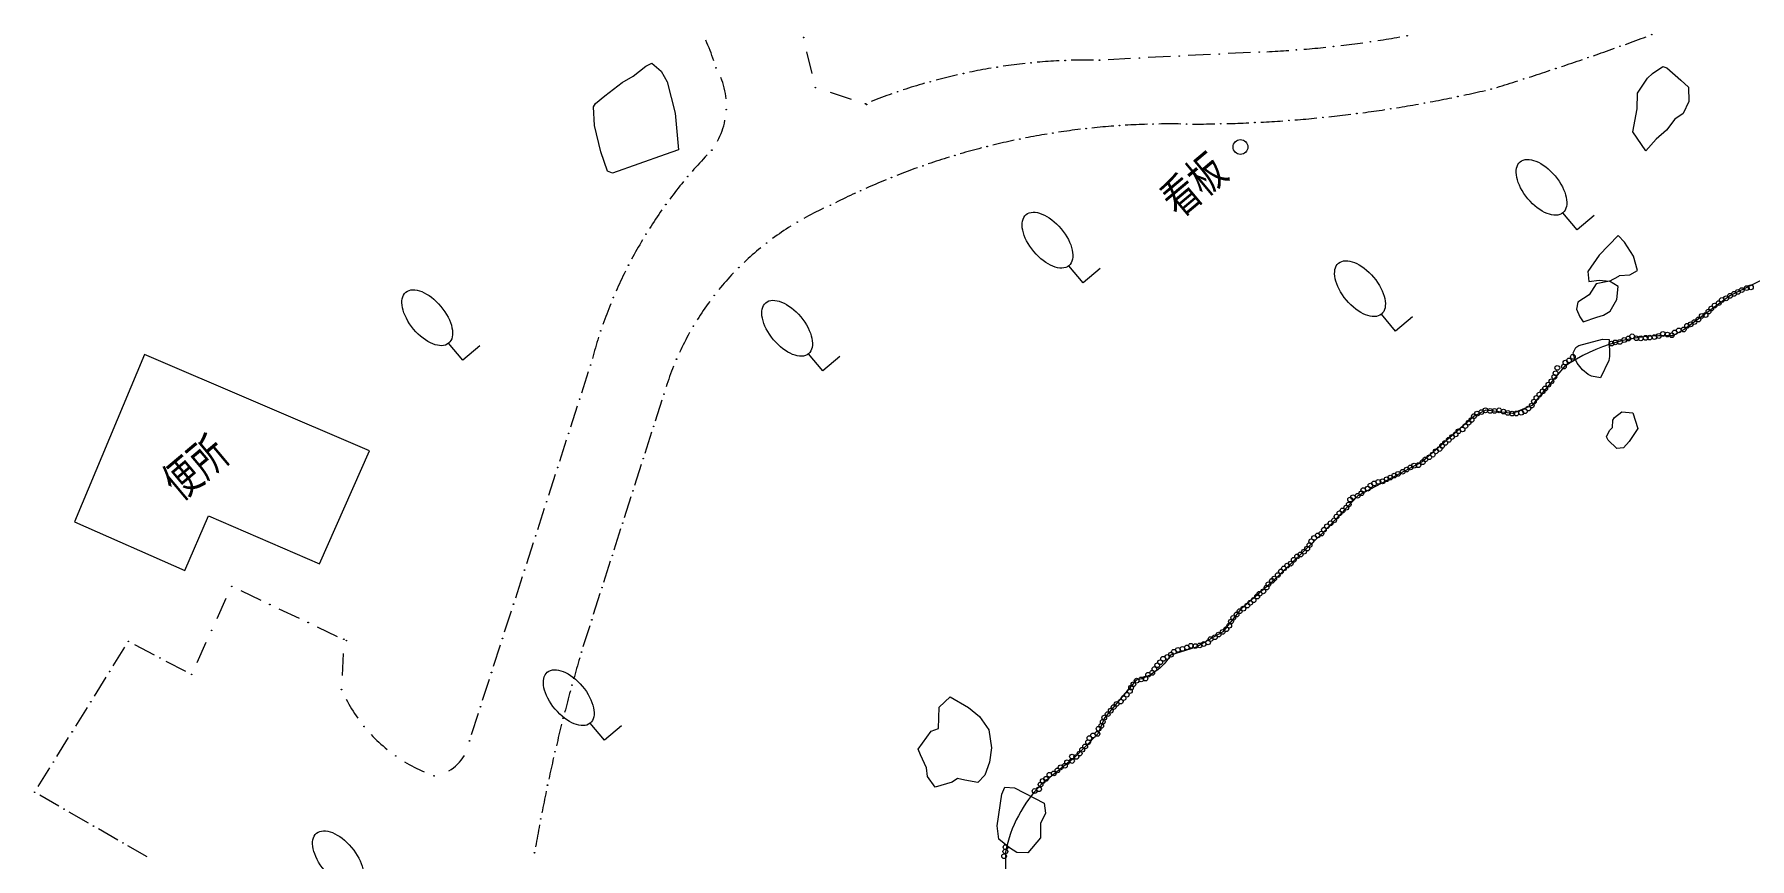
# Model space of a CAD drawing. Header units: metres. Extents: x -10443 to -4073, y -33280 to -26846.
# Drawn here: x -7972.57 to -7933.92, y -29638.22 to -29619.66 of the extents above; entities that cross this region are included whole.
import ezdxf
from ezdxf.enums import TextEntityAlignment as Align

# ---------------------------------------------------------------- set-up
doc = ezdxf.new("R2010")
doc.units = ezdxf.units.M
doc.header["$MEASUREMENT"] = 0
doc.linetypes.add('CONTINUOUS_1', pattern=[0])
doc.linetypes.add('CONTINUOUS_2', pattern=[0])
for name, color, linetype, lineweight in [('園路', 241, 'CONTINUOUS_2', 18), ('木', 254, 'CONTINUOUS_2', 18), ('木材', 241, 'CONTINUOUS_2', 18), ('構造物', 241, 'CONTINUOUS_2', 18), ('石', 241, 'CONTINUOUS_2', 18), ('護岸', 241, 'CONTINUOUS_2', 18)]:
    doc.layers.add(name, color=color, linetype=linetype, lineweight=lineweight)
doc.styles.add('MS Gothic', font='MS Gothic.ttf')

msp = doc.modelspace()

# ---------------------------------------------------------------- hatches: boundary and pattern name
at = {"layer": '園路', "linetype": 'CONTINUOUS_1', "lineweight": 18}
for points in [[(-7955.229, -29619.729, 1), (-7955.244, -29619.729, 1)], [(-7941.632, -29619.688, 1), (-7941.647, -29619.688, 1)], [(-7936.119, -29619.665, 1), (-7936.134, -29619.665, 1)], [(-7945.864, -29620.103, 1), (-7945.879, -29620.103, 1)], [(-7944.964, -29620.057, 1), (-7944.979, -29620.057, 1)], [(-7944.126, -29620.008, 1), (-7944.141, -29620.008, 1)], [(-7943.291, -29619.93, 1), (-7943.306, -29619.93, 1)], [(-7942.459, -29619.824, 1), (-7942.474, -29619.824, 1)], [(-7936.837, -29619.928, 1), (-7936.852, -29619.928, 1)], [(-7957.206, -29620.413, 1), (-7957.221, -29620.413, 1)], [(-7950.87, -29620.398, 1), (-7950.885, -29620.398, 1)], [(-7950.105, -29620.301, 1), (-7950.12, -29620.301, 1)], [(-7949.336, -29620.248, 1), (-7949.351, -29620.248, 1)], [(-7948.565, -29620.239, 1), (-7948.58, -29620.239, 1)], [(-7947.665, -29620.193, 1), (-7947.68, -29620.193, 1)], [(-7946.764, -29620.148, 1), (-7946.779, -29620.148, 1)], [(-7938.281, -29620.427, 1), (-7938.296, -29620.427, 1)], [(-7937.557, -29620.182, 1), (-7937.572, -29620.182, 1)], [(-7954.966, -29620.858, 1), (-7954.981, -29620.858, 1)], [(-7952.377, -29620.724, 1), (-7952.392, -29620.724, 1)], [(-7951.628, -29620.539, 1), (-7951.643, -29620.539, 1)], [(-7939.737, -29620.891, 1), (-7939.752, -29620.891, 1)], [(-7939.008, -29620.663, 1), (-7939.023, -29620.663, 1)], [(-7953.836, -29621.221, 1), (-7953.851, -29621.221, 1)], [(-7953.81, -29621.239, 1), (-7953.825, -29621.239, 1)], [(-7953.113, -29620.951, 1), (-7953.128, -29620.951, 1)], [(-7941.243, -29621.206, 1), (-7941.258, -29621.206, 1)], [(-7940.488, -29621.058, 1), (-7940.503, -29621.058, 1)], [(-7956.972, -29621.354, 1), (-7956.987, -29621.354, 1)], [(-7947.357, -29621.679, 1), (-7947.372, -29621.679, 1)], [(-7946.601, -29621.679, 1), (-7946.616, -29621.679, 1)], [(-7945.831, -29621.672, 1), (-7945.846, -29621.672, 1)], [(-7945.062, -29621.645, 1), (-7945.077, -29621.645, 1)], [(-7944.295, -29621.597, 1), (-7944.31, -29621.597, 1)], [(-7943.528, -29621.529, 1), (-7943.543, -29621.529, 1)], [(-7942.764, -29621.441, 1), (-7942.779, -29621.441, 1)], [(-7942.002, -29621.334, 1), (-7942.017, -29621.334, 1)], [(-7950.358, -29622.017, 1), (-7950.373, -29622.017, 1)], [(-7949.614, -29621.882, 1), (-7949.629, -29621.882, 1)], [(-7948.865, -29621.781, 1), (-7948.88, -29621.781, 1)], [(-7948.112, -29621.713, 1), (-7948.127, -29621.713, 1)], [(-7957.299, -29622.267, 1), (-7957.314, -29622.267, 1)], [(-7951.824, -29622.385, 1), (-7951.839, -29622.385, 1)], [(-7951.095, -29622.185, 1), (-7951.11, -29622.185, 1)], [(-7952.543, -29622.619, 1), (-7952.558, -29622.619, 1)], [(-7957.841, -29622.859, 1), (-7957.856, -29622.859, 1)], [(-7953.946, -29623.18, 1), (-7953.961, -29623.18, 1)], [(-7953.251, -29622.884, 1), (-7953.266, -29622.884, 1)], [(-7958.337, -29623.491, 1), (-7958.352, -29623.491, 1)], [(-7954.628, -29623.508, 1), (-7954.643, -29623.508, 1)], [(-7955.373, -29623.888, 1), (-7955.388, -29623.888, 1)], [(-7958.783, -29624.158, 1), (-7958.798, -29624.158, 1)], [(-7956.064, -29624.358, 1), (-7956.079, -29624.358, 1)], [(-7959.177, -29624.858, 1), (-7959.192, -29624.858, 1)], [(-7956.691, -29624.911, 1), (-7956.706, -29624.911, 1)], [(-7957.244, -29625.538, 1), (-7957.259, -29625.538, 1)], [(-7959.518, -29625.585, 1), (-7959.533, -29625.585, 1)], [(-7957.714, -29626.23, 1), (-7957.729, -29626.23, 1)], [(-7959.802, -29626.336, 1), (-7959.817, -29626.336, 1)], [(-7958.094, -29626.974, 1), (-7958.109, -29626.974, 1)], [(-7960.029, -29627.106, 1), (-7960.044, -29627.106, 1)], [(-7958.378, -29627.761, 1), (-7958.393, -29627.761, 1)], [(-7960.277, -29627.875, 1), (-7960.292, -29627.875, 1)], [(-7958.611, -29628.487, 1), (-7958.626, -29628.487, 1)], [(-7960.525, -29628.645, 1), (-7960.54, -29628.645, 1)], [(-7960.774, -29629.415, 1), (-7960.789, -29629.415, 1)], [(-7958.843, -29629.214, 1), (-7958.858, -29629.214, 1)], [(-7961.022, -29630.184, 1), (-7961.037, -29630.184, 1)], [(-7959.075, -29629.94, 1), (-7959.09, -29629.94, 1)], [(-7961.27, -29630.954, 1), (-7961.285, -29630.954, 1)], [(-7959.307, -29630.666, 1), (-7959.322, -29630.666, 1)], [(-7961.518, -29631.723, 1), (-7961.533, -29631.723, 1)], [(-7959.539, -29631.392, 1), (-7959.554, -29631.392, 1)], [(-7968.119, -29632.09, 1), (-7968.134, -29632.09, 1)], [(-7959.772, -29632.119, 1), (-7959.787, -29632.119, 1)], [(-7967.257, -29632.498, 1), (-7967.272, -29632.498, 1)], [(-7961.766, -29632.493, 1), (-7961.781, -29632.493, 1)], [(-7960.004, -29632.845, 1), (-7960.019, -29632.845, 1)], [(-7968.57, -29633.082, 1), (-7968.585, -29633.082, 1)], [(-7966.395, -29632.905, 1), (-7966.41, -29632.905, 1)], [(-7962.014, -29633.263, 1), (-7962.029, -29633.263, 1)], [(-7970.446, -29633.329, 1), (-7970.461, -29633.329, 1)], [(-7965.592, -29633.283, 1), (-7965.607, -29633.283, 1)], [(-7965.533, -29633.313, 1), (-7965.548, -29633.313, 1)], [(-7960.236, -29633.571, 1), (-7960.251, -29633.571, 1)], [(-7970.868, -29634.009, 1), (-7970.883, -29634.009, 1)], [(-7969.734, -29633.702, 1), (-7969.749, -29633.702, 1)], [(-7962.263, -29634.032, 1), (-7962.278, -29634.032, 1)], [(-7969.022, -29634.074, 1), (-7969.037, -29634.074, 1)], [(-7965.643, -29634.416, 1), (-7965.658, -29634.416, 1)], [(-7960.451, -29634.315, 1), (-7960.466, -29634.315, 1)], [(-7971.291, -29634.689, 1), (-7971.306, -29634.689, 1)], [(-7962.511, -29634.802, 1), (-7962.526, -29634.802, 1)], [(-7960.65, -29635.062, 1), (-7960.665, -29635.062, 1)], [(-7971.713, -29635.368, 1), (-7971.728, -29635.368, 1)], [(-7965.134, -29635.246, 1), (-7965.149, -29635.246, 1)], [(-7962.759, -29635.572, 1), (-7962.774, -29635.572, 1)], [(-7964.422, -29635.909, 1), (-7964.437, -29635.909, 1)], [(-7960.834, -29635.814, 1), (-7960.849, -29635.814, 1)], [(-7972.136, -29636.048, 1), (-7972.151, -29636.048, 1)], [(-7963.558, -29636.357, 1), (-7963.573, -29636.357, 1)], [(-7972.558, -29636.728, 1), (-7972.573, -29636.728, 1)], [(-7961.003, -29636.569, 1), (-7961.018, -29636.569, 1)], [(-7971.895, -29637.108, 1), (-7971.91, -29637.108, 1)], [(-7971.232, -29637.488, 1), (-7971.247, -29637.488, 1)], [(-7961.156, -29637.328, 1), (-7961.171, -29637.328, 1)], [(-7970.569, -29637.869, 1), (-7970.584, -29637.869, 1)], [(-7961.294, -29638.089, 1), (-7961.309, -29638.089, 1)]]:
    msp.add_hatch(color=241, dxfattribs=at).paths.add_polyline_path(points, flags=0)

# ---------------------------------------------------------------- linework, layer by layer
at = {"layer": '園路', "color": 1, "linetype": 'CONTINUOUS_1', "lineweight": 18}
for p, q in [((-7955.049, -29620.537), (-7955.162, -29620.05)), ((-7946.072, -29620.113), (-7946.571, -29620.138)), ((-7945.172, -29620.068), (-7945.671, -29620.093)), ((-7947.873, -29620.204), (-7948.372, -29620.229)), ((-7946.972, -29620.158), (-7947.472, -29620.183)), ((-7954.158, -29621.127), (-7954.633, -29620.97)), ((-7960.237, -29627.729), (-7960.084, -29627.253)), ((-7960.486, -29628.498), (-7960.332, -29628.022)), ((-7958.578, -29628.362), (-7958.426, -29627.886)), ((-7958.81, -29629.089), (-7958.658, -29628.612)), ((-7960.734, -29629.268), (-7960.58, -29628.792)), ((-7959.043, -29629.815), (-7958.89, -29629.339)), ((-7960.982, -29630.037), (-7960.828, -29629.562)), ((-7959.275, -29630.541), (-7959.122, -29630.065)), ((-7961.23, -29630.807), (-7961.077, -29630.331)), ((-7959.507, -29631.267), (-7959.355, -29630.791)), ((-7961.478, -29631.577), (-7961.325, -29631.101)), ((-7959.739, -29631.994), (-7959.587, -29631.517)), ((-7961.726, -29632.346), (-7961.573, -29631.87)), ((-7968.456, -29632.813), (-7968.249, -29632.358)), ((-7967.922, -29632.187), (-7967.47, -29632.401)), ((-7959.972, -29632.72), (-7959.819, -29632.244)), ((-7967.06, -29632.594), (-7966.608, -29632.808)), ((-7961.975, -29633.116), (-7961.821, -29632.64)), ((-7966.198, -29633.002), (-7965.746, -29633.216)), ((-7960.204, -29633.446), (-7960.051, -29632.97)), ((-7970.797, -29633.881), (-7970.533, -29633.457)), ((-7970.319, -29633.399), (-7969.876, -29633.631)), ((-7968.907, -29633.806), (-7968.7, -29633.351)), ((-7965.614, -29633.6), (-7965.636, -29634.099)), ((-7962.223, -29633.885), (-7962.069, -29633.41)), ((-7969.607, -29633.772), (-7969.164, -29634.004)), ((-7971.219, -29634.561), (-7970.955, -29634.136)), ((-7962.471, -29634.655), (-7962.317, -29634.179)), ((-7971.641, -29635.241), (-7971.378, -29634.816)), ((-7962.719, -29635.425), (-7962.566, -29634.949)), ((-7972.064, -29635.92), (-7971.8, -29635.496)), ((-7972.486, -29636.6), (-7972.222, -29636.176)), ((-7972.017, -29637.042), (-7972.451, -29636.794)), ((-7971.354, -29637.423), (-7971.788, -29637.174)), ((-7970.691, -29637.803), (-7971.125, -29637.554)), ((-7970.028, -29638.183), (-7970.462, -29637.935))]:
    msp.add_line(p, q, dxfattribs=at)
for centre in [(-7955.237, -29619.729), (-7941.639, -29619.688), (-7936.127, -29619.665), (-7945.872, -29620.103), (-7944.971, -29620.057), (-7944.134, -29620.008), (-7943.299, -29619.93), (-7942.467, -29619.824), (-7936.844, -29619.928), (-7957.214, -29620.413), (-7950.878, -29620.398), (-7950.113, -29620.301), (-7949.343, -29620.248), (-7948.572, -29620.239), (-7947.672, -29620.193), (-7946.772, -29620.148), (-7938.288, -29620.427), (-7937.565, -29620.182), (-7954.974, -29620.858), (-7952.384, -29620.724), (-7951.636, -29620.539), (-7939.744, -29620.891), (-7939.015, -29620.663), (-7953.843, -29621.221), (-7953.818, -29621.239), (-7953.121, -29620.951), (-7941.251, -29621.206), (-7940.495, -29621.058), (-7956.98, -29621.354), (-7947.364, -29621.679), (-7946.608, -29621.679), (-7945.839, -29621.672), (-7945.07, -29621.645), (-7944.302, -29621.597), (-7943.536, -29621.529), (-7942.771, -29621.441), (-7942.009, -29621.334), (-7950.365, -29622.017), (-7949.622, -29621.882), (-7948.872, -29621.781), (-7948.119, -29621.713), (-7957.307, -29622.267), (-7951.831, -29622.385), (-7951.103, -29622.185), (-7952.55, -29622.619), (-7957.849, -29622.859), (-7953.954, -29623.18), (-7953.258, -29622.884), (-7958.344, -29623.491), (-7954.635, -29623.508), (-7955.38, -29623.888), (-7958.79, -29624.158), (-7956.071, -29624.358), (-7959.185, -29624.858), (-7956.699, -29624.911), (-7957.252, -29625.538), (-7959.525, -29625.585), (-7957.722, -29626.23), (-7959.81, -29626.336), (-7958.102, -29626.974), (-7960.037, -29627.106), (-7958.386, -29627.761), (-7960.285, -29627.875), (-7958.618, -29628.487), (-7960.533, -29628.645), (-7960.781, -29629.415), (-7958.85, -29629.214), (-7961.029, -29630.184), (-7959.083, -29629.94), (-7961.277, -29630.954), (-7959.315, -29630.666), (-7961.526, -29631.723), (-7959.547, -29631.392), (-7968.126, -29632.09), (-7959.779, -29632.119), (-7967.265, -29632.498), (-7961.774, -29632.493), (-7960.011, -29632.845), (-7968.578, -29633.082), (-7966.403, -29632.905), (-7962.022, -29633.263), (-7970.453, -29633.329), (-7965.6, -29633.283), (-7965.541, -29633.313), (-7960.244, -29633.571), (-7970.876, -29634.009), (-7969.741, -29633.702), (-7962.27, -29634.032), (-7969.029, -29634.074), (-7965.651, -29634.416), (-7960.458, -29634.315), (-7971.298, -29634.689), (-7962.518, -29634.802), (-7960.657, -29635.062), (-7971.721, -29635.368), (-7965.142, -29635.246), (-7962.766, -29635.572), (-7964.43, -29635.909), (-7960.841, -29635.814), (-7972.143, -29636.048), (-7963.566, -29636.357), (-7972.566, -29636.728), (-7961.01, -29636.569), (-7971.903, -29637.108), (-7971.24, -29637.488), (-7961.163, -29637.328), (-7970.576, -29637.869), (-7961.301, -29638.089)]:
    msp.add_circle(centre, 0.0075, dxfattribs=at)
for centre, radius, start, end in [((-7945.978, -29595.742), 24.336, 278.6946, 279.8718), ((-7957.972, -29561.116), 62.492, 289.88162, 290.34004), ((-7962.054, -29621.841), 5.047, 18.3145, 23.9908), ((-7945.978, -29595.742), 24.336, 272.7701, 273.9473), ((-7945.978, -29595.742), 24.336, 274.7449, 275.9221), ((-7945.978, -29595.742), 24.336, 276.7198, 277.8969), ((-7957.972, -29561.116), 62.492, 289.18112, 289.63955), ((-7948.807, -29633.614), 13.377, 99.4848, 101.6263), ((-7948.807, -29633.614), 13.377, 96.1818, 98.3234), ((-7948.807, -29633.614), 13.377, 92.8788, 95.0204), ((-7948.807, -29633.614), 13.377, 89.5759, 91.7174), ((-7957.972, -29561.116), 62.492, 287.78014, 288.23856), ((-7957.972, -29561.116), 62.492, 288.48063, 288.93905), ((-7958.652, -29621.27), 1.674, 5.3966, 22.5118), ((-7948.807, -29633.614), 13.377, 106.0907, 108.2323), ((-7948.807, -29633.614), 13.377, 102.7877, 104.9293), ((-7957.972, -29561.116), 62.492, 287.07965, 287.53807), ((-7948.807, -29633.614), 13.377, 109.3937, 111.5352), ((-7946.503, -29592.342), 29.337, 279.0729, 280.0494), ((-7946.503, -29592.342), 29.337, 280.5757, 281.5522), ((-7946.503, -29592.342), 29.337, 282.0784, 283.0549), ((-7958.652, -29621.27), 1.674, 331.7304, 348.8456), ((-7946.987, -29638.553), 16.877, 89.1487, 90.8461), ((-7946.503, -29592.342), 29.337, 270.0565, 271.033), ((-7946.503, -29592.342), 29.337, 271.5592, 272.5357), ((-7946.503, -29592.342), 29.337, 273.062, 274.0385), ((-7946.503, -29592.342), 29.337, 274.5647, 275.5412), ((-7946.503, -29592.342), 29.337, 276.0674, 277.0439), ((-7946.503, -29592.342), 29.337, 277.5702, 278.5467), ((-7946.987, -29638.553), 16.877, 101.9816, 103.679), ((-7946.987, -29638.553), 16.877, 99.415, 101.1124), ((-7946.987, -29638.553), 16.877, 96.8484, 98.5458), ((-7946.987, -29638.553), 16.877, 94.2818, 95.9792), ((-7946.987, -29638.553), 16.877, 91.7153, 93.4127), ((-7949.758, -29629.714), 10.604, 136.2051, 138.9067), ((-7946.987, -29638.553), 16.877, 107.1147, 108.8121), ((-7946.987, -29638.553), 16.877, 104.5481, 106.2455), ((-7946.987, -29638.553), 16.877, 109.6813, 111.3787), ((-7949.758, -29629.714), 10.604, 140.5443, 143.246), ((-7946.987, -29638.553), 16.877, 112.2479, 113.9453), ((-7951.982, -29629.628), 6.671, 114.887, 119.1816), ((-7946.987, -29638.553), 16.877, 114.8144, 116.5119), ((-7949.758, -29629.714), 10.604, 144.8836, 147.5852), ((-7951.982, -29629.628), 6.671, 122.074, 126.3685), ((-7949.758, -29629.714), 10.604, 149.2228, 151.9244), ((-7951.982, -29629.628), 6.671, 129.2609, 133.5554), ((-7949.758, -29629.714), 10.604, 153.5621, 156.2637), ((-7951.982, -29629.628), 6.671, 136.4478, 140.7424), ((-7949.758, -29629.714), 10.604, 157.9013, 160.6029), ((-7951.982, -29629.628), 6.671, 143.6347, 147.9293), ((-7949.758, -29629.714), 10.604, 162.2405, 164.9422), ((-7951.982, -29629.628), 6.671, 150.8216, 155.1162), ((-7951.982, -29629.628), 6.671, 158.0085, 162.3031), ((-7923.655, -29644.519), 38.191, 163.5467, 164.2968), ((-7962.355, -29632.966), 3.601, 207.542, 215.4984), ((-7923.655, -29644.519), 38.191, 164.7076, 165.4578), ((-7923.655, -29644.519), 38.191, 165.8686, 166.6187), ((-7962.355, -29632.966), 3.601, 223.0741, 231.0305), ((-7963.683, -29635.438), 0.926, 299.0096, 329.9402), ((-7923.655, -29644.519), 38.191, 167.0296, 167.7797), ((-7962.355, -29632.966), 3.601, 238.6062, 246.5626), ((-7923.655, -29644.519), 38.191, 168.1906, 168.9407), ((-7923.655, -29644.519), 38.191, 169.3515, 170.1016)]:
    msp.add_arc(centre, radius, start, end, dxfattribs=at)
at = {"layer": '木', "color": 1, "linetype": 'CONTINUOUS_1', "lineweight": 18}
for p, q in [((-7937.808, -29624.062), (-7938.129, -29623.679)), ((-7937.425, -29623.74), (-7937.808, -29624.062)), ((-7948.94, -29625.251), (-7949.261, -29624.868)), ((-7948.557, -29624.93), (-7948.94, -29625.251)), ((-7941.898, -29626.343), (-7942.219, -29625.96)), ((-7941.515, -29626.022), (-7941.898, -29626.343)), ((-7962.916, -29626.998), (-7963.237, -29626.615)), ((-7962.532, -29626.677), (-7962.916, -29626.998)), ((-7954.806, -29627.236), (-7955.127, -29626.853)), ((-7954.423, -29626.915), (-7954.806, -29627.236)), ((-7959.727, -29635.556), (-7960.048, -29635.173)), ((-7959.344, -29635.234), (-7959.727, -29635.556))]:
    msp.add_line(p, q, dxfattribs=at)
for centre in [(-7938.611, -29623.104), (-7949.743, -29624.294), (-7942.701, -29625.386), (-7963.719, -29626.041), (-7955.609, -29626.278), (-7960.531, -29634.598), (-7965.731, -29638.226)]:
    msp.add_ellipse(centre, major_axis=(-0.482, 0.575), ratio=0.533333, dxfattribs=at)
at = {"layer": '木材', "color": 4, "linetype": 'CONTINUOUS_2', "lineweight": 18}
for centre in [(-7934.363, -29625.547), (-7934.273, -29625.502), (-7934.185, -29625.459), (-7934.1, -29625.419), (-7933.988, -29625.374), (-7933.894, -29625.356), (-7934.916, -29625.98), (-7934.848, -29625.901), (-7934.787, -29625.835), (-7934.712, -29625.766), (-7934.619, -29625.712), (-7934.549, -29625.642), (-7934.45, -29625.603), (-7935.517, -29626.327), (-7935.408, -29626.306), (-7935.331, -29626.223), (-7935.251, -29626.189), (-7935.168, -29626.138), (-7935.076, -29626.08), (-7935.001, -29626.001), (-7937.034, -29626.623), (-7936.953, -29626.597), (-7936.845, -29626.585), (-7936.747, -29626.542), (-7936.653, -29626.508), (-7936.568, -29626.46), (-7936.473, -29626.503), (-7936.374, -29626.505), (-7936.264, -29626.493), (-7936.173, -29626.487), (-7936.068, -29626.476), (-7935.969, -29626.452), (-7935.876, -29626.406), (-7935.775, -29626.42), (-7935.676, -29626.436), (-7935.611, -29626.371), (-7938.107, -29627.141), (-7938.073, -29627.051), (-7937.991, -29627.001), (-7937.904, -29626.921), (-7938.388, -29627.473), (-7938.322, -29627.374), (-7938.293, -29627.29), (-7938.255, -29627.171), (-7938.726, -29627.847), (-7938.657, -29627.77), (-7938.588, -29627.698), (-7938.528, -29627.634), (-7938.454, -29627.548), (-7940.132, -29628.257), (-7940.066, -29628.201), (-7939.964, -29628.165), (-7939.874, -29628.126), (-7939.768, -29628.14), (-7939.669, -29628.14), (-7939.567, -29628.127), (-7939.468, -29628.155), (-7939.37, -29628.183), (-7939.272, -29628.2), (-7939.179, -29628.197), (-7939.069, -29628.179), (-7938.986, -29628.145), (-7938.908, -29628.086), (-7938.831, -29628.02), (-7938.781, -29627.93), (-7940.548, -29628.668), (-7940.482, -29628.598), (-7940.391, -29628.555), (-7940.328, -29628.481), (-7940.252, -29628.403), (-7940.188, -29628.342), (-7940.992, -29629.049), (-7940.906, -29628.996), (-7940.85, -29628.926), (-7940.782, -29628.859), (-7940.7, -29628.79), (-7940.627, -29628.726), (-7941.65, -29629.461), (-7941.564, -29629.412), (-7941.48, -29629.372), (-7941.385, -29629.361), (-7941.289, -29629.293), (-7941.229, -29629.232), (-7941.139, -29629.182), (-7941.061, -29629.124), (-7942.467, -29629.821), (-7942.383, -29629.774), (-7942.288, -29629.737), (-7942.192, -29629.725), (-7942.1, -29629.678), (-7942.019, -29629.641), (-7941.928, -29629.595), (-7941.847, -29629.557), (-7941.74, -29629.51), (-7942.922, -29630.135), (-7942.859, -29630.084), (-7942.755, -29630.051), (-7942.668, -29629.994), (-7942.627, -29629.922), (-7942.527, -29629.89), (-7943.286, -29630.604), (-7943.229, -29630.518), (-7943.163, -29630.444), (-7943.094, -29630.382), (-7943.011, -29630.318), (-7942.955, -29630.247), (-7943.734, -29631), (-7943.652, -29630.943), (-7943.569, -29630.901), (-7943.513, -29630.816), (-7943.445, -29630.737), (-7943.365, -29630.668), (-7944.042, -29631.373), (-7943.962, -29631.309), (-7943.891, -29631.24), (-7943.839, -29631.161), (-7943.8, -29631.076), (-7944.482, -29631.756), (-7944.416, -29631.686), (-7944.34, -29631.622), (-7944.263, -29631.579), (-7944.194, -29631.493), (-7944.118, -29631.417), (-7944.806, -29632.117), (-7944.765, -29632.042), (-7944.685, -29631.966), (-7944.633, -29631.916), (-7944.553, -29631.837), (-7945.24, -29632.524), (-7945.174, -29632.461), (-7945.1, -29632.401), (-7945.018, -29632.319), (-7944.965, -29632.258), (-7944.878, -29632.202), (-7945.608, -29632.884), (-7945.558, -29632.801), (-7945.481, -29632.724), (-7945.412, -29632.649), (-7945.33, -29632.593), (-7946.068, -29633.278), (-7945.97, -29633.236), (-7945.887, -29633.176), (-7945.796, -29633.117), (-7945.713, -29633.055), (-7945.648, -29632.977), (-7947.041, -29633.681), (-7946.96, -29633.629), (-7946.894, -29633.564), (-7946.803, -29633.522), (-7946.702, -29633.499), (-7946.6, -29633.465), (-7946.512, -29633.43), (-7946.413, -29633.436), (-7946.313, -29633.42), (-7946.225, -29633.389), (-7946.125, -29633.352), (-7947.476, -29634.081), (-7947.383, -29634.038), (-7947.334, -29633.952), (-7947.269, -29633.866), (-7947.204, -29633.8), (-7947.136, -29633.723), (-7947.887, -29634.448), (-7947.858, -29634.372), (-7947.807, -29634.296), (-7947.735, -29634.215), (-7947.631, -29634.187), (-7947.536, -29634.168), (-7948.252, -29634.81), (-7948.185, -29634.739), (-7948.093, -29634.685), (-7948.029, -29634.607), (-7947.956, -29634.531), (-7948.532, -29635.234), (-7948.497, -29635.14), (-7948.463, -29635.048), (-7948.386, -29634.967), (-7948.316, -29634.89), (-7948.829, -29635.601), (-7948.798, -29635.508), (-7948.717, -29635.449), (-7948.617, -29635.412), (-7948.592, -29635.297), (-7949.19, -29635.925), (-7949.191, -29636.023), (-7949.092, -29635.931), (-7949.018, -29635.856), (-7948.961, -29635.77), (-7948.894, -29635.696), (-7949.7, -29636.334), (-7949.601, -29636.303), (-7949.519, -29636.235), (-7949.445, -29636.166), (-7949.352, -29636.132), (-7949.302, -29636.053), (-7950.034, -29636.7), (-7949.934, -29636.659), (-7949.899, -29636.555), (-7949.849, -29636.474), (-7949.777, -29636.425), (-7950.687, -29637.964), (-7950.72, -29638.169), (-7950.692, -29638.061)]:
    msp.add_circle(centre, 0.0535, dxfattribs=at)
at = {"layer": '構造物', "color": 1, "linetype": 'CONTINUOUS_2', "lineweight": 18, "flags": 128}
msp.add_lwpolyline([(-7966.145, -29631.583), (-7965.019, -29629.039), (-7970.093, -29626.868), (-7971.664, -29630.639), (-7969.185, -29631.735), (-7968.646, -29630.499)], close=True, dxfattribs=at)
at = {"layer": '構造物', "color": 1, "linetype": 'CONTINUOUS_2', "lineweight": 18}
msp.add_circle((-7945.394, -29622.196), 0.167, dxfattribs=at)
at = {"layer": '石', "color": 4, "linetype": 'CONTINUOUS_2', "lineweight": 18, "flags": 128}
for points in [[(-7958.655, -29620.307), (-7958.449, -29620.484), (-7958.314, -29620.726), (-7958.132, -29621.437), (-7958.056, -29622.259), (-7958.357, -29622.368), (-7959.547, -29622.783), (-7959.658, -29622.739), (-7959.81, -29622.305), (-7959.952, -29621.713), (-7959.975, -29621.293), (-7959.926, -29621.219), (-7959.72, -29621.041), (-7959.325, -29620.741), (-7959.082, -29620.601), (-7958.791, -29620.373), (-7958.655, -29620.307)], [(-7935.785, -29620.409), (-7935.468, -29620.692), (-7935.296, -29620.849), (-7935.294, -29621.174), (-7935.417, -29621.444), (-7935.61, -29621.566), (-7935.796, -29621.818), (-7936.03, -29622.022), (-7936.26, -29622.279), (-7936.552, -29621.855), (-7936.454, -29621.336), (-7936.449, -29620.982), (-7936.221, -29620.647), (-7936.112, -29620.54), (-7935.878, -29620.383), (-7935.785, -29620.409)], [(-7937.079, -29625.217), (-7936.866, -29625.102), (-7936.852, -29625.09), (-7936.617, -29625.076), (-7936.445, -29624.979), (-7936.537, -29624.651), (-7936.743, -29624.339), (-7936.886, -29624.188), (-7937.309, -29624.631), (-7937.566, -29624.997), (-7937.543, -29625.224), (-7937.315, -29625.192), (-7937.079, -29625.217)], [(-7937.67, -29626.134), (-7937.367, -29626.031), (-7937.211, -29625.98), (-7937.065, -29625.889), (-7936.917, -29625.629), (-7936.886, -29625.334), (-7937.079, -29625.217), (-7937.379, -29625.278), (-7937.535, -29625.528), (-7937.795, -29625.691), (-7937.826, -29625.844), (-7937.751, -29626.019), (-7937.67, -29626.134)], [(-7936.966, -29628.287), (-7936.799, -29628.157), (-7936.551, -29628.182), (-7936.444, -29628.537), (-7936.639, -29628.829), (-7936.761, -29628.968), (-7936.915, -29628.986), (-7937.109, -29628.799), (-7937.149, -29628.726), (-7937.081, -29628.58), (-7937.013, -29628.516), (-7937.004, -29628.35), (-7936.966, -29628.287)], [(-7952.656, -29635.757), (-7952.361, -29635.35), (-7952.201, -29635.295), (-7952.184, -29634.812), (-7951.935, -29634.579), (-7951.519, -29634.819), (-7951.277, -29635.021), (-7951.066, -29635.321), (-7951.006, -29635.724), (-7951.051, -29636.049), (-7951.155, -29636.342), (-7951.312, -29636.506), (-7951.602, -29636.455), (-7951.767, -29636.418), (-7951.887, -29636.503), (-7952.277, -29636.616), (-7952.45, -29636.372), (-7952.468, -29636.18), (-7952.603, -29635.887), (-7952.656, -29635.757)]]:
    msp.add_lwpolyline(points, dxfattribs=at)
for points in [[(-7937.281, -29627.397), (-7937.485, -29627.353), (-7937.56, -29627.316), (-7937.684, -29627.217), (-7937.807, -29627.065), (-7937.872, -29626.921), (-7937.897, -29626.83), (-7937.835, -29626.714), (-7937.769, -29626.663), (-7937.233, -29626.52), (-7937.09, -29626.528), (-7937.08, -29626.91), (-7937.097, -29627.004)], [(-7950.702, -29636.613), (-7950.484, -29636.626), (-7949.816, -29636.973), (-7949.79, -29637.2), (-7949.897, -29637.433), (-7949.899, -29637.753), (-7950.185, -29638.094), (-7950.435, -29638.086), (-7950.602, -29637.977), (-7950.842, -29637.786), (-7950.873, -29637.483), (-7950.768, -29636.774)]]:
    msp.add_lwpolyline(points, close=True, dxfattribs=at)
at = {"layer": '護岸', "color": 1, "lineweight": 18, "flags": 128}
msp.add_lwpolyline([(-7868.595, -29568.482, 0.029871), (-7869, -29568.531), (-7869.249, -29568.965, -0.04263), (-7869.389, -29569.279), (-7870.132, -29569.822), (-7870.505, -29569.965), (-7871.156, -29570.005), (-7871.545, -29570.011), (-7872.673, -29569.516, 0.064147), (-7873.074, -29569.335), (-7873.355, -29569.013), (-7873.96, -29568.832), (-7875.508, -29568.368), (-7875.775, -29568.37), (-7875.905, -29568.4), (-7876.185, -29568.196), (-7876.919, -29567.952, 0.030306), (-7877.59, -29567.752), (-7877.98, -29567.699), (-7878.845, -29567.87), (-7880.679, -29568.479), (-7881.065, -29568.744, 0.013808), (-7882.353, -29570.475), (-7882.401, -29570.802), (-7882.751, -29570.921), (-7882.99, -29571.424), (-7884.185, -29572.877, -0.002837), (-7885.309, -29574.665), (-7885.362, -29575.66), (-7886.078, -29575.821), (-7887.497, -29577.832), (-7887.514, -29578.613), (-7888.219, -29578.815), (-7888.535, -29579.252), (-7891.771, -29583.877), (-7893.482, -29586.409), (-7893.717, -29586.803), (-7894.095, -29587.453, 0.206193), (-7894.605, -29589.277), (-7895.828, -29589.915), (-7897.406, -29591.306), (-7897.614, -29591.795), (-7898.13, -29591.726), (-7898.9, -29592.336), (-7899.604, -29593.04), (-7900.335, -29593.024), (-7900.62, -29592.641), (-7902.301, -29592.418), (-7904.072, -29592.463), (-7904.936, -29592.375), (-7906.598, -29591.238), (-7908.054, -29589.857), (-7909.406, -29587.434), (-7910.178, -29586.632), (-7910.6, -29585.943), (-7911.814, -29584.8), (-7916.79, -29587.316), (-7916.016, -29588.494), (-7915.934, -29590.292), (-7914.872, -29592.029), (-7913.061, -29593.219), (-7913.442, -29594.019), (-7913.509, -29594.078), (-7913.613, -29594.394), (-7913.565, -29595.065), (-7913.482, -29595.601), (-7913.547, -29595.7), (-7913.533, -29595.937), (-7913.317, -29596.478), (-7913.19, -29596.987), (-7913.061, -29597.154), (-7912.949, -29597.287), (-7912.882, -29597.338), (-7912.825, -29597.345), (-7912.698, -29597.361), (-7912.758, -29597.771), (-7912.423, -29597.828), (-7912.333, -29598.266), (-7912, -29598.823), (-7911.677, -29599.318), (-7911.311, -29599.643), (-7910.991, -29599.677), (-7910.774, -29599.904), (-7910.044, -29601.105), (-7909.642, -29601.555), (-7909.178, -29602.507), (-7908.906, -29603.458), (-7908.611, -29605.234), (-7908.705, -29606.122, -0.05449), (-7908.828, -29606.758), (-7908.629, -29607.301), (-7908.253, -29607.77), (-7907.925, -29608.423), (-7907.795, -29608.769), (-7907.855, -29609.17), (-7908.086, -29610.002), (-7908.431, -29611.685), (-7908.655, -29612.797), (-7909.604, -29614.611), (-7910.291, -29615.384), (-7911.898, -29616.456), (-7912.989, -29616.978), (-7913.477, -29617.263), (-7914.09, -29617.692), (-7915.816, -29618.29), (-7915.771, -29618.435), (-7916.471, -29618.72), (-7917.178, -29618.875), (-7917.797, -29619.414), (-7919.295, -29620.042), (-7920.532, -29620.694), (-7920.927, -29620.718), (-7921.882, -29621.144), (-7923.4, -29621.284), (-7923.971, -29621.249), (-7924.141, -29621.351), (-7924.832, -29621.747), (-7925.115, -29622.009), (-7925.848, -29622.592), (-7926.118, -29622.655), (-7926.754, -29623.193), (-7927.5, -29623.724), (-7928.092, -29623.973), (-7928.606, -29624.026), (-7929.321, -29624.217, 0.053336), (-7931.424, -29624.537), (-7933.012, -29624.865), (-7933.285, -29625.015), (-7934.365, -29625.551), (-7935.398, -29626.309), (-7935.65, -29626.451, 0.163573), (-7938.102, -29627.144), (-7938.829, -29628.02), (-7939.263, -29628.198), (-7939.862, -29628.126), (-7940.125, -29628.256), (-7941.298, -29629.283), (-7942.749, -29630.051), (-7943.527, -29630.868), (-7944.692, -29632), (-7945.383, -29632.603), (-7945.793, -29633.115), (-7946.393, -29633.457), (-7946.97, -29633.638, -0.199454), (-7947.741, -29634.206), (-7948.46, -29635.048), (-7948.602, -29635.406), (-7948.893, -29635.706), (-7949.142, -29635.949), (-7949.885, -29636.555, 0.147138), (-7950.689, -29638.074), (-7950.691, -29638.689), (-7950.564, -29639.352), (-7950.267, -29640.52, 0.108193), (-7949.829, -29641.537), (-7949.193, -29642.096), (-7948.405, -29642.587), (-7947.553, -29642.982), (-7946.674, -29643.31), (-7944.194, -29644.268), (-7943.745, -29644.369), (-7940.903, -29645.181), (-7939.992, -29645.245), (-7937.726, -29645.657, -0.124988), (-7935.685, -29646.613), (-7934.915, -29647.398, 0.084508), (-7933.94, -29647.892), (-7933.328, -29648.101), (-7932.524, -29648.139, -0.048677), (-7931.991, -29648.065), (-7931.451, -29648.326), (-7930.916, -29648.63), (-7930.522, -29648.843), (-7928.945, -29649.268), (-7927.522, -29649.836, -0.110064), (-7926.338, -29650.654), (-7925.989, -29651.305), (-7925.701, -29651.686), (-7925.511, -29652.01), (-7925.158, -29652.304), (-7924.193, -29652.894), (-7924.219, -29653.507), (-7924.062, -29654.081, -0.097033), (-7922.892, -29655.401), (-7922.527, -29655.905), (-7922.135, -29657.185), (-7922.006, -29657.69), (-7921.808, -29657.834), (-7921.437, -29658.518), (-7921.443, -29659.922), (-7921.759, -29660.076), (-7922.195, -29660.563), (-7922.384, -29661.084, 0.533567), (-7923.201, -29662.506), (-7923.376, -29663.201, 0.085308), (-7922.439, -29665.71), (-7921.618, -29667.041), (-7921.489, -29667.614), (-7921.469, -29668.344, 0.243514), (-7920.76, -29670.341), (-7920.185, -29670.913), (-7919.95, -29671.439), (-7920.021, -29671.625), (-7920.105, -29671.852), (-7920.023, -29672.135), (-7919.806, -29672.437), (-7919.311, -29672.994), (-7919.182, -29673.604), (-7919.411, -29673.791), (-7919.434, -29674.397), (-7919.204, -29674.893), (-7919.03, -29675.386), (-7918.942, -29675.742), (-7918.933, -29676.08), (-7919.068, -29676.251), (-7919.33, -29676.53), (-7919.912, -29676.68), (-7920.392, -29676.963), (-7920.372, -29677.429), (-7919.855, -29678.597), (-7920.012, -29679.811), (-7920.531, -29680.277), (-7920.917, -29680.297), (-7921.286, -29680.552), (-7921.108, -29681.074), (-7922.042, -29681.277), (-7922.355, -29681.36), (-7922.563, -29681.782), (-7922.751, -29681.932), (-7922.86, -29682.066), (-7922.973, -29682.23), (-7923.031, -29682.344), (-7923.185, -29682.626), (-7923.395, -29683.469), (-7923.095, -29685.49), (-7916.539, -29687.802), (-7913.516, -29687.753), (-7911.157, -29686.371), (-7911.279, -29685.962), (-7910.545, -29685.223), (-7908.812, -29684.26), (-7907.921, -29683.844), (-7907.087, -29682.99), (-7905.832, -29682.29), (-7904.774, -29681.922), (-7904.395, -29682.167), (-7903.299, -29681.457), (-7903.231, -29680.751), (-7901.99, -29679.867), (-7901.136, -29680.022), (-7900.382, -29679.73), (-7899.461, -29679.076), (-7899.379, -29678.921), (-7898.782, -29677.995), (-7897.185, -29676.938), (-7895.135, -29675.353), (-7894.717, -29675.28), (-7894.011, -29675.512), (-7893.347, -29675.093), (-7892.837, -29674.539), (-7892.975, -29673.592), (-7892.134, -29672.842), (-7891.448, -29672.559), (-7890.771, -29672.914), (-7889.835, -29672.214), (-7889.475, -29671.951), (-7889.218, -29672.022), (-7888.378, -29671.306), (-7888.28, -29670.967), (-7887.467, -29670.227), (-7887.01, -29670.025), (-7886.139, -29669.179), (-7885.765, -29669.055), (-7885.035, -29669.415), (-7884.652, -29670.002), (-7884.636, -29670.316), (-7884.078, -29670.497), (-7883.837, -29669.538), (-7882.829, -29669.712), (-7882.545, -29670.615), (-7882.24, -29671.171), (-7881.469, -29671.242), (-7881.084, -29670.563), (-7878.781, -29672.073), (-7878.558, -29672.422), (-7878.053, -29672.591), (-7877.551, -29672.509), (-7876.56, -29672.632), (-7875.947, -29672.898), (-7875.621, -29673.35), (-7875.117, -29674.048), (-7872.773, -29675.256), (-7872.601, -29674.979), (-7871.969, -29675.194), (-7871.617, -29675.47), (-7871.356, -29675.834), (-7871.034, -29676.148), (-7870.958, -29676.236), (-7870.426, -29676.832), (-7870.154, -29677.027), (-7870.019, -29677.04), (-7869.869, -29677.193), (-7869.571, -29677.512), (-7868.191, -29679.01), (-7867.21, -29679.786), (-7867.005, -29679.854), (-7865.934, -29680.409), (-7865.579, -29680.426), (-7864.921, -29680.318), (-7864.518, -29680.075, -0.071739), (-7862.92, -29679.538), (-7862.284, -29680.116), (-7861.189, -29680.086), (-7860.614, -29679.769), (-7860.712, -29679.142), (-7861.785, -29678.561), (-7861.657, -29678.144), (-7861.103, -29677.588, -0.005668), (-7859.653, -29676.139), (-7858.794, -29675.252), (-7858.254, -29675.455), (-7857.938, -29675.311), (-7857.404, -29674.768), (-7857.243, -29674.433), (-7856.678, -29674.228), (-7856.161, -29673.821), (-7855.804, -29673.395, -0.003363), (-7855.766, -29673.156), (-7855.921, -29672.879), (-7854.648, -29671.906), (-7853.483, -29671.023), (-7852.471, -29670.394), (-7851.622, -29670.049, 0.029878), (-7850.291, -29669.661), (-7848.85, -29669.255), (-7846.634, -29668.219), (-7845.954, -29667.845), (-7844.841, -29667.435), (-7844.615, -29667.464), (-7844.38, -29668.058), (-7843.98, -29668.622), (-7843.185, -29668.324), (-7842.136, -29667.493), (-7840.605, -29665.862), (-7838.338, -29662.988), (-7838.406, -29662.436, -0.258163), (-7838.793, -29660.393), (-7838.51, -29659.785), (-7838.069, -29658.974, 0.065209), (-7836.912, -29656.279), (-7836.659, -29655.464), (-7835.98, -29654.094), (-7835.353, -29653.05), (-7834.473, -29652.183), (-7834.874, -29651.647), (-7834.426, -29650.698), (-7834.252, -29650.193), (-7833.957, -29649.645), (-7833.855, -29648.665), (-7833.486, -29647.977), (-7832.559, -29646.625), (-7832.129, -29645.714), (-7831.769, -29645.692), (-7831.368, -29645.248), (-7831.063, -29644.96), (-7831.124, -29644.608), (-7831.31, -29644.602), (-7833.187, -29642.596, -0.287103), (-7833.729, -29640.253), (-7833.476, -29639.432), (-7833.301, -29639.16), (-7832.547, -29638.373), (-7832.437, -29637.964), (-7832.176, -29637.805), (-7832.094, -29637.533), (-7831.953, -29637.387), (-7831.739, -29637.277), (-7830.787, -29636.918), (-7830.673, -29636.982), (-7830.557, -29637.032), (-7830.206, -29636.642), (-7829.576, -29636.514), (-7829.231, -29636.384), (-7828.961, -29636.243), (-7828.462, -29636.267), (-7828.307, -29636.149), (-7827.96, -29635.774), (-7827.44, -29635.529), (-7826.741, -29635.564), (-7826.395, -29635.648), (-7826.211, -29635.418), (-7825.864, -29635.19), (-7825.253, -29635.116), (-7824.874, -29635.049), (-7823.648, -29634.951), (-7823.548, -29634.839), (-7822.813, -29634.621), (-7821.931, -29634.555), (-7821.384, -29634.288), (-7820.718, -29634.283), (-7820.375, -29634.211), (-7819.97, -29634.336), (-7819.839, -29634.11), (-7819.27, -29633.892), (-7818.972, -29633.876), (-7818.255, -29633.721), (-7817.997, -29633.796), (-7817.611, -29633.72), (-7817.252, -29633.347), (-7816.733, -29633.118), (-7816.552, -29633.05), (-7816.355, -29633.076), (-7816.071, -29633.172), (-7815.97, -29633.107), (-7815.86, -29632.792), (-7815.353, -29632.474), (-7815.057, -29632.206), (-7814.479, -29631.935), (-7814.345, -29631.973), (-7814.124, -29631.969), (-7814.023, -29631.908), (-7813.881, -29631.476), (-7813.485, -29631.078), (-7813.322, -29631.018), (-7813.185, -29630.946), (-7813.097, -29630.462), (-7812.882, -29630.11), (-7812.699, -29630.045), (-7812.298, -29629.757), (-7812.082, -29628.983), (-7812.074, -29628.843), (-7811.781, -29628.587), (-7811.398, -29628.502), (-7811.214, -29628.326), (-7811.169, -29628.067), (-7811.128, -29627.771), (-7811.151, -29627.426), (-7810.925, -29627.123), (-7810.793, -29626.98), (-7810.652, -29626.768), (-7810.664, -29626.431), (-7810.518, -29626.303), (-7810.337, -29626.188), (-7810.095, -29626.063), (-7810.141, -29625.828), (-7810.117, -29625.528), (-7809.934, -29625.255), (-7809.838, -29625.066), (-7809.509, -29624.752), (-7809.419, -29624.35), (-7809.214, -29624.297), (-7809.249, -29623.998), (-7808.935, -29623.898), (-7809.025, -29623.714), (-7809.025, -29623.541), (-7808.97, -29623.286), (-7808.527, -29622.836), (-7808.115, -29622.087), (-7808.008, -29621.737), (-7807.977, -29621.489), (-7807.363, -29620.464), (-7807.257, -29620.462), (-7807.221, -29619.945), (-7807.042, -29619.569), (-7806.797, -29619.291), (-7806.787, -29618.942), (-7806.681, -29618.528), (-7806.514, -29618.325), (-7806.335, -29618.214), (-7806.37, -29618.032), (-7806.228, -29617.619), (-7805.358, -29615.303), (-7805.212, -29615.039, 0.001291), (-7805.172, -29614.889), (-7804.674, -29612.675), (-7804.446, -29610.637), (-7804.335, -29609.334), (-7804.542, -29608.53), (-7804.705, -29607.562), (-7805.075, -29606.528), (-7805.239, -29605.633, 0.014745), (-7805.646, -29605.063), (-7805.849, -29604.648), (-7806.516, -29604.103), (-7807.214, -29603.764), (-7808.052, -29603.077), (-7809.09, -29602.212), (-7809.861, -29601.783), (-7810.432, -29601.46), (-7811.848, -29600.828), (-7812.732, -29600.534), (-7813.195, -29600.344), (-7813.398, -29600.366), (-7814.402, -29600.187), (-7815.164, -29599.691), (-7816.959, -29598.273, -0.079496), (-7819.118, -29596.718), (-7820.089, -29595.643), (-7820.335, -29595.206), (-7821.178, -29594.046), (-7821.937, -29592.976), (-7822.487, -29592.112), (-7823.338, -29591.094), (-7823.47, -29590.394), (-7824.817, -29586.479), (-7825.057, -29585.849), (-7825.809, -29585.412), (-7826.196, -29584.79), (-7826.154, -29584.582), (-7826.451, -29583.724), (-7826.46, -29582.762), (-7826.439, -29581.798), (-7826.273, -29580.856), (-7825.836, -29579.98), (-7825.696, -29579.494), (-7825.739, -29578.701), (-7825.89, -29578.162), (-7825.963, -29576.263), (-7825.944, -29575.604), (-7825.708, -29573.369), (-7825.798, -29572.338), (-7825.619, -29571.937), (-7825.558, -29571.608), (-7825.516, -29570.319), (-7825.614, -29569.25), (-7825.579, -29568.705), (-7825.549, -29567.747), (-7825.302, -29567.04), (-7824.938, -29565.765), (-7824.683, -29565.124, -0.012514), (-7824.554, -29564.462), (-7824.521, -29563.198), (-7824.434, -29562.748), (-7824.306, -29562.093, -0.005852), (-7824.223, -29561.598), (-7823.787, -29559.421), (-7823.483, -29558.351), (-7823.021, -29557.423, 0.024904), (-7822.646, -29556.301), (-7822.24, -29554.895), (-7821.885, -29553.37), (-7821.536, -29551.16), (-7821.918, -29549.185), (-7822.689, -29546.011), (-7822.995, -29545.234, -0.085214), (-7824.202, -29542.287), (-7824.289, -29540.805), (-7823.991, -29539.451), (-7824.166, -29538.016), (-7828.361, -29535.995), (-7828.571, -29534.946), (-7830.426, -29534.306), (-7830.977, -29534.736), (-7832.506, -29535.568), (-7832.824, -29536.257), (-7833.098, -29536.649), (-7833.228, -29536.794, 0.017968), (-7833.598, -29537.164), (-7834.172, -29537.984), (-7834.515, -29538.88), (-7835.467, -29540.282), (-7835.85, -29540.703), (-7835.98, -29540.74, 0.022894), (-7836.099, -29540.912), (-7836.798, -29541.332), (-7837.283, -29542.141), (-7837.557, -29542.766), (-7837.722, -29542.972), (-7837.976, -29543.555), (-7838.189, -29543.654), (-7838.405, -29544.093), (-7838.919, -29544.597), (-7839.78, -29545.2), (-7839.969, -29545.435, 0.01984), (-7840.269, -29545.443), (-7840.733, -29545.812), (-7841.087, -29546.201), (-7841.298, -29546.263), (-7841.675, -29546.731), (-7841.637, -29546.815), (-7841.648, -29546.919), (-7841.921, -29547.01), (-7842.247, -29547.64), (-7842.268, -29547.82), (-7842.441, -29548.435), (-7843.271, -29549.781, 0.018812), (-7844.069, -29550.388), (-7844.542, -29550.916), (-7845.146, -29551.749), (-7846.05, -29552.552), (-7846.309, -29552.7), (-7846.513, -29552.922), (-7846.705, -29552.981), (-7847.221, -29553.383), (-7847.27, -29553.523), (-7847.292, -29553.655), (-7847.443, -29553.739), (-7847.542, -29553.668), (-7848.214, -29554.266), (-7848.226, -29554.359), (-7848.282, -29554.435), (-7848.584, -29554.534), (-7849.39, -29555.001), (-7849.533, -29555.275, 0.004378), (-7849.591, -29555.189), (-7850.344, -29555.541), (-7850.945, -29555.992), (-7850.899, -29556.059), (-7850.983, -29556.226), (-7851.688, -29556.743), (-7852.305, -29557.455), (-7852.914, -29558.489), (-7852.965, -29558.787), (-7853.409, -29559.346, 0.004103), (-7853.675, -29559.451), (-7853.846, -29559.598), (-7854.127, -29559.728), (-7854.404, -29559.758), (-7854.435, -29559.864), (-7854.709, -29559.951), (-7855.451, -29560.562), (-7856.458, -29561.198), (-7857.064, -29561.628), (-7857.453, -29561.898), (-7857.667, -29562.115), (-7857.686, -29562.235), (-7857.92, -29562.396), (-7858.432, -29562.903), (-7858.624, -29562.993), (-7858.793, -29563.351), (-7859.81, -29564.005), (-7860.233, -29564.423), (-7860.709, -29564.747), (-7861.111, -29564.853), (-7861.6, -29565.04), (-7862.201, -29565.472), (-7862.597, -29565.574), (-7863.054, -29566.009), (-7863.731, -29566.374), (-7864.033, -29566.496), (-7864.623, -29566.969, -0.003909), (-7864.781, -29567.052), (-7865.202, -29567.249), (-7865.702, -29567.398), (-7866.014, -29567.624), (-7866.723, -29567.905), (-7867.435, -29568.088), (-7867.454, -29568.214), (-7868.424, -29568.362)], format="xyb", dxfattribs=at)

# ---------------------------------------------------------------- texts
at = {"layer": '構造物', "style": 'MS Gothic'}
for s, p, p2 in [('看板', (-7946.787, -29623.814), (-7945.638, -29622.85)), ('便所', (-7969.284, -29630.176), (-7968.135, -29629.212))]:
    msp.add_text(s, height=0.75, rotation=40, dxfattribs=at).set_placement(p, p2, align=Align.FIT)

doc.saveas('drawing.dxf')
